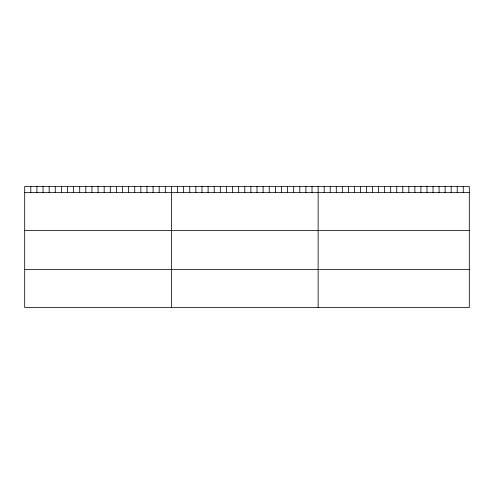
<?xml version="1.0" encoding="UTF-8"?>
<svg xmlns="http://www.w3.org/2000/svg" width="494" height="494" viewBox="0 0 494 494"><rect width="100%" height="100%" fill="white"/><g stroke="black" fill="none" stroke-linecap="round" stroke-linejoin="round"><path stroke-width="0.74" d="M469.3 192.629L469.3 307.54L24.7 307.54L24.7 186.46L469.3 186.46L469.3 192.629L24.7 192.629M24.7 230.55L469.3 230.55M24.7 269.619L469.3 269.619M463.255 186.46L463.255 192.629M457.209 186.46L457.209 192.629M451.158 186.46L451.158 192.629M445.113 186.46L445.113 192.629M439.067 186.46L439.067 192.629M433.022 186.46L433.022 192.629M426.977 186.46L426.977 192.629M420.925 186.46L420.925 192.629M414.88 186.46L414.88 192.629M408.834 186.46L408.834 192.629M402.789 186.46L402.789 192.629M396.744 186.46L396.744 192.629M390.692 186.46L390.692 192.629M384.647 186.46L384.647 192.629M378.602 186.46L378.602 192.629M372.556 186.46L372.556 192.629M366.511 186.46L366.511 192.629M360.459 186.46L360.459 192.629M354.414 186.46L354.414 192.629M348.369 186.46L348.369 192.629M342.323 186.46L342.323 192.629M336.278 186.46L336.278 192.629M330.227 186.46L330.227 192.629M324.181 186.46L324.181 192.629M318.136 186.46L318.136 307.54M312.023 186.46L312.023 192.629M305.91 186.46L305.91 192.629M299.796 186.46L299.796 192.629M293.683 186.46L293.683 192.629M287.57 186.46L287.57 192.629M281.457 186.46L281.457 192.629M275.343 186.46L275.343 192.629M269.23 186.46L269.23 192.629M263.117 186.46L263.117 192.629M257.004 186.46L257.004 192.629M250.89 186.46L250.89 192.629M244.777 186.46L244.777 192.629M238.664 186.46L238.664 192.629M232.551 186.46L232.551 192.629M226.437 186.46L226.437 192.629M220.324 186.46L220.324 192.629M214.211 186.46L214.211 192.629M208.098 186.46L208.098 192.629M201.984 186.46L201.984 192.629M195.871 186.46L195.871 192.629M189.758 186.46L189.758 192.629M183.644 186.46L183.644 192.629M177.531 186.46L177.531 192.629M171.418 186.46L171.418 307.54M165.305 186.46L165.305 192.629M159.192 186.46L159.192 192.629M153.078 186.46L153.078 192.629M146.965 186.46L146.965 192.629M140.852 186.46L140.852 192.629M134.739 186.46L134.739 192.629M128.625 186.46L128.625 192.629M122.512 186.46L122.512 192.629M116.399 186.46L116.399 192.629M110.285 186.46L110.285 192.629M104.172 186.46L104.172 192.629M98.059 186.46L98.059 192.629M91.946 186.46L91.946 192.629M85.833 186.46L85.833 192.629M79.719 186.46L79.719 192.629M73.606 186.46L73.606 192.629M67.493 186.46L67.493 192.629M61.38 186.46L61.38 192.629M55.266 186.46L55.266 192.629M49.153 186.46L49.153 192.629M43.04 186.46L43.04 192.629M36.927 186.46L36.927 192.629M30.813 186.46L30.813 192.629"/></g></svg>
